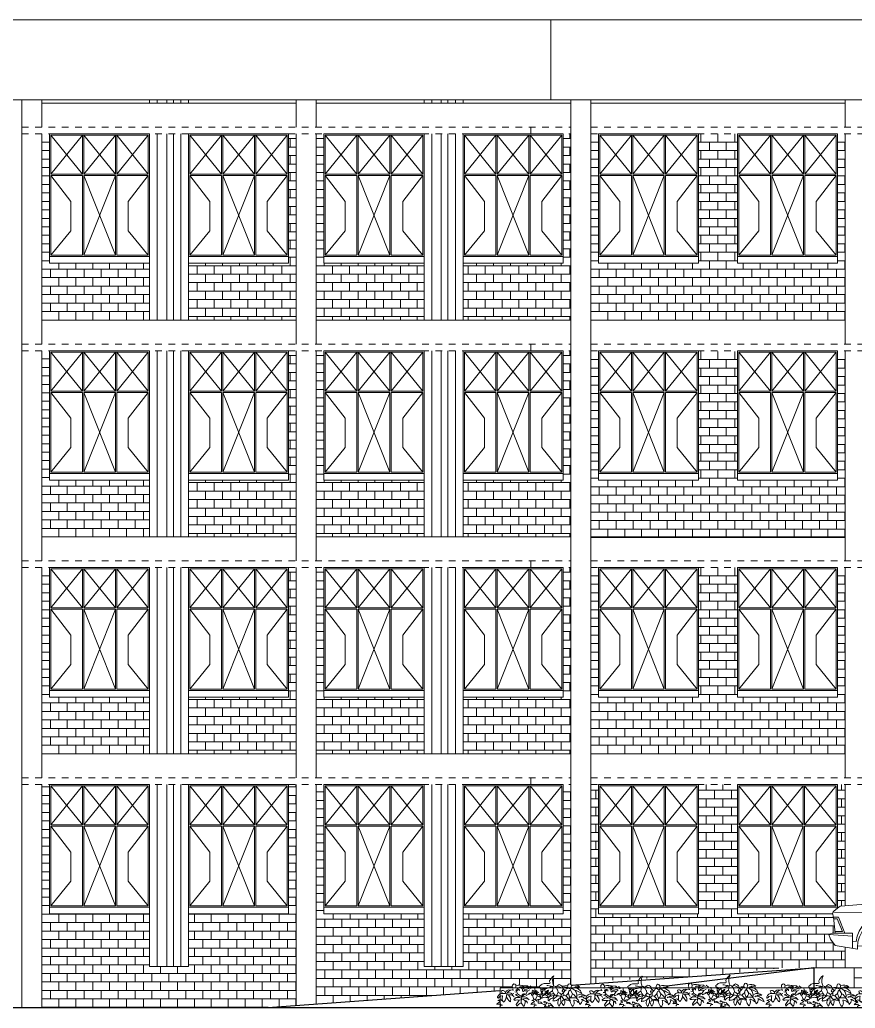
# Model space of a CAD drawing. Header units: millimetres. Extents: x 1898 to 3725, y 783 to 1532.
# Drawn here: x 2311.65 to 2324.18, y 967.39 to 982.21 of the extents above; entities that cross this region are included whole.
import ezdxf

# ---------------------------------------------------------------- set-up
doc = ezdxf.new("R2010")
doc.units = ezdxf.units.MM
doc.linetypes.add('DASHED', pattern=[0.75, 0.5, -0.25])
doc.linetypes.add('DASHED2', pattern=[0.375, 0.25, -0.125])
doc.layers.get('0').update_dxf_attribs({"lineweight": 20})
for name, color, linetype, lineweight in [('Arrow', 1, 'Continuous', 15), ('CLL LEV.', 15, 'Continuous', 18), ('Column', 251, 'Continuous', 30), ('Dotted', 23, 'DASHED', 15), ('ELEV.1', 7, 'Continuous', 20), ('ELEV.2', 250, 'Continuous', 20), ('ELEV.3', 252, 'Continuous', 20), ('Fixture', 44, 'Continuous', 13), ('PROJ.', 30, 'DASHED2', 15), ('Railing', 23, 'Continuous', 13), ('RAMP', 213, 'Continuous', 20), ('STAIRS', 10, 'Continuous', 18), ('Wall', 7, 'Continuous', 30), ('Window', 150, 'Continuous', 15)]:
    doc.layers.add(name, color=color, linetype=linetype, lineweight=lineweight)
pattern_1 = [(0, (2314.1835, 974.45808), (0, 0.127), []), (90, (2314.1835, 974.45808), (-0.254, 2e-17), [0.127, -0.127]), (90, (2314.3105, 974.45808), (-0.254, 2e-17), [-0.127, 0.127])]
pattern_2 = [(0, (2314.1835, 971.20808), (0, 0.127), []), (90, (2314.1835, 971.20808), (-0.254, 2e-17), [0.127, -0.127]), (90, (2314.3105, 971.20808), (-0.254, 2e-17), [-0.127, 0.127])]
pattern_3 = [(0, (2314.1835, 967.95808), (0, 0.127), []), (90, (2314.1835, 967.95808), (-0.254, 2e-17), [0.127, -0.127]), (90, (2314.3105, 967.95808), (-0.254, 2e-17), [-0.127, 0.127])]

# ---------------------------------------------------------------- blocks, each defined once
blk = doc.blocks.new('A$C510C2C19')
at = {"color": 94}
for points in [[(795, 365, 0.349014), (796, 385, -0.094193), (792, 403, -0.10907), (854, 480), (857, 477, 0.229584), (848, 344, -0.100723), (852, 326), (841, 317)], [(234, 302, 0.4142), (235, 312, -0.472687), (258, 358, -0.53009), (286, 312, 0.260727), (285, 296), (286, 294)], [(289, 328, -0.32872), (411, 315), (349, 314), (339, 304)], [(490, 308), (470, 318, 0.326645), (448, 331), (400, 335)], [(499, 327), (533, 300, -0.138214), (503, 290)], [(570, 300), (576, 240, -0.128555), (534, 191, -0.566177), (521, 200), (515, 216)], [(790, 363), (710, 363, 0.189865), (656, 336), (641, 323, 0.263535), (651, 294, 0.133179), (664, 281, -0.390976), (687, 271), (696, 262)], [(647, 300, -0.110031), (705, 284, -0.37883), (728, 286), (732, 284)], [(818, 321, -0.210098), (763, 295, 0.080353), (712, 271, 0.306458), (691, 249), (680, 235), (671, 235)], [(750, 335, -0.021851), (818, 322, 0.099014), (830, 321, -0.574356), (840, 305, -0.091064), (834, 259, 0.045349), (853, 217, 0.13649), (875, 190), (889, 185)], [(853, 327, -0.304626), (896, 295, -0.027878), (918, 258), (922, 227), (903, 195)], [(1023, 261), (996, 286, 0.203949), (973, 329, 0.157364), (937, 347), (908, 329, -0.236053), (907, 326), (886, 311)], [(908, 327), (996, 289, -0.08902), (981, 255, 0.517303), (988, 241), (1009, 241)], [(241, 283, 0.442368), (251, 264), (253, 263)], [(333, 116, 0.090576), (286, 115, -0.006271), (259, 113), (254, 125), (291, 152), (345, 154), (368, 145, 0.068298), (378, 130), (396, 128), (399, 129), (400, 126), (427, 106, -0.125), (453, 99), (450, 88)], [(342, 155, 0.180038), (317, 176, 0.039429), (285, 195), (276, 195)], [(377, 168, -0.240295), (368, 147), (367, 146)], [(484, 118, 0.011108), (449, 154, 0.17128), (387, 164, -0.45993), (373, 170, -0.170471), (384, 198, -0.298218), (425, 204), (435, 204)], [(496, 269), (462, 249), (435, 203), (441, 186, 0.01915), (516, 218), (523, 227)], [(541, 218, 0.029037), (517, 224, 0.145218), (481, 207), (477, 206)], [(589, 206, 0.046661), (592, 223, 0.079254), (581, 240, 0.108246), (535, 263, 0.252808), (533, 248, 0.063705), (541, 219, 0.099014), (547, 212), (557, 203)], [(606, 200), (589, 204), (578, 198, 0.171524), (552, 240), (546, 244)], [(813, 204, -0.109406), (803, 176, 0.033295), (778, 152), (775, 146, 0.201859), (708, 154, 0.059891), (670, 146), (667, 148, -0.38205), (659, 139, -0.310211), (620, 126, 0.250366), (597, 106)], [(662, 281, 0.189377), (671, 233), (667, 200), (650, 188), (650, 186)], [(681, 240, -0.029968), (670, 247, 0.302765), (666, 248, 0.099014), (663, 243), (682, 221), (683, 220), (695, 204), (694, 202)], [(834, 255), (780, 220, -0.101242), (749, 215), (709, 204, -0.189941), (687, 212, -0.264252), (681, 231), (681, 235)], [(714, 279, -0.206497), (726, 246, 0.075821), (729, 237), (723, 221)], [(766, 257, -0.138168), (729, 216), (723, 219), (720, 212)], [(729, 238, 0.0103), (771, 264, -0.4142), (776, 262, -0.105515), (769, 240, -0.169922), (757, 216), (756, 214)], [(775, 263, -0.012817), (745, 243), (740, 240)], [(755, 215, 0.147888), (779, 196, -0.548935), (787, 195, 0.055481), (823, 176), (847, 186), (855, 180)], [(784, 222), (813, 204, -0.148804), (855, 210)], [(870, 191, 0.18956), (852, 170), (843, 146)], [(925, 180, -0.068573), (897, 169), (860, 140), (857, 140)], [(898, 172, -0.15036), (893, 184), (902, 191, 0.070404), (964, 169, 0.33432), (981, 172, -0.048264), (1009, 183), (1032, 180)], [(923, 229, -0.052948), (965, 203), (967, 200)], [(1003, 222, 0.383606), (965, 177), (963, 172)], [(983, 97, -0.228485), (1014, 124, -0.153412), (1069, 131, -0.03476), (1091, 134, -0.136078), (1098, 108, 0.226822), (1100, 94, 0.168655), (1140, 21, 0.166977), (1160, 61, 0.132034), (1154, 112, -0.4142), (1165, 117, -0.176117), (1223, 79, 0.333328), (1230, 98, 0.370255), (1152, 150, 0.04158), (1110, 148), (1097, 144)], [(1214, 191, -0.32872), (1335, 179), (1274, 178), (1264, 168)], [(1229, 154, -0.301208), (1254, 165, -0.145798), (1299, 153, -0.098267), (1350, 117), (1366, 86)], [(15, 109, -0.4142), (30, 108), (54, 93, -0.123093), (30, 80, 0.156387), (3, 53), (0, 51)], [(4, 54, 0.084976), (54, 60, -0.560455), (55, 32, 0.122009), (46, 17)], [(26, 113), (55, 124, -0.273697), (78, 111, -0.236053), (88, 101), (89, 97)], [(371, 123), (336, 114), (291, 50), (299, 27, -0.025269), (364, 76)], [(377, 130, 0.209335), (367, 100, 0.045135), (365, 75), (403, 26), (410, 24, 0.11853), (426, 94), (425, 106)], [(468, 134, -0.162277), (433, 140), (403, 136), (401, 132)], [(436, 106, 0.130051), (454, 83, -0.178345), (463, 69)], [(527, 109, -0.4142), (541, 108), (566, 93, -0.123093), (541, 80, 0.156387), (514, 53), (511, 51)], [(516, 54, 0.084976), (565, 60, -0.560455), (567, 32, 0.122009), (557, 17)], [(538, 113), (567, 124, -0.273697), (590, 111, -0.236053), (599, 101), (601, 97)], [(635, 124), (619, 93, -0.091522), (623, 69), (671, 66)], [(622, 88), (660, 87), (677, 71, 0.5), (677, 65), (712, 45, 0.162277), (718, 49), (719, 47), (736, 38), (714, 14), (721, 6, -0.62767), (757, 5), (758, 6)], [(706, 73, 0.162277), (710, 86, 0.123093), (717, 91, -0.345856), (740, 82, 0.236053), (763, 76, 0.308121), (798, 68, -0.174149), (809, 54), (834, 31)], [(757, 0, -0.297607), (767, 14, -0.116623), (789, 15), (790, 14)], [(777, 147, 0.05426), (770, 114), (777, 109), (781, 111)], [(771, 38, -0.124252), (837, 26), (837, 27), (849, 11)], [(1284, 119, -0.189499), (1246, 49), (1223, 121)], [(1271, 120, -0.587067), (1286, 122, 0.025208), (1368, 82), (1369, 79)]]:
    blk.add_lwpolyline(points, format="xyb", dxfattribs=at)
at = {"color": 61}
for points in [[(470, 317), (404, 290), (388, 277), (370, 287, -0.472885), (407, 293)], [(1104, 262), (1138, 211, -0.107803), (1200, 146, 0.230988), (1174, 259), (1133, 290), (1119, 291), (1107, 277, -0.051575), (1063, 302), (1018, 302)], [(1064, 302, 0.4142), (1065, 312, -0.472687), (1089, 358, -0.53009), (1116, 312, 0.260727), (1116, 296), (1116, 294)], [(1120, 328, -0.32872), (1241, 315), (1180, 314), (1170, 304)], [(1135, 290, -0.301208), (1161, 301, -0.145798), (1206, 289, -0.098267), (1256, 254), (1272, 222)], [(260, 161, 0.228485), (229, 188, 0.153412), (173, 195, 0.03476), (152, 197, 0.136078), (144, 172, -0.226822), (143, 157, -0.168655), (103, 85, -0.166977), (83, 125, -0.132034), (88, 176, 0.4142), (78, 181, 0.176117), (20, 143, -0.333328), (13, 162, -0.370255), (91, 214, -0.04158), (133, 212), (146, 208)], [(131, 235, 0.03952), (98, 260, 0.257141), (66, 255, -0.03508), (81, 218), (79, 214)], [(151, 202, -0.449051), (152, 211, 0.125443), (163, 233), (204, 266, 0.401047), (135, 240, 0.163773), (127, 216)], [(144, 161, 0.024628), (194, 96), (205, 88)], [(161, 226, -0.032883), (210, 220), (234, 203)], [(175, 195), (204, 145, -0.172211), (206, 95), (201, 91)], [(422, 204), (375, 168, -0.142853), (354, 179), (309, 211, 0.217575), (301, 232, -0.386597), (303, 241, -0.209564), (293, 269, -0.568176), (326, 277, -0.587173), (337, 256)], [(463, 250, 0.212204), (444, 254), (409, 253, -0.720749), (384, 258), (388, 275)], [(536, 191, 0.104645), (563, 124)], [(567, 222, 0.188675), (596, 201), (602, 201)], [(589, 250, 0.067581), (575, 261), (571, 261)], [(576, 249, -0.08551), (593, 227, 0.4142), (604, 221, 0.17395), (613, 203, -0.18573), (651, 184), (665, 151)], [(579, 122), (605, 180, -0.187164), (660, 146), (664, 146)], [(593, 223, 0.04306), (606, 234, 0.156006), (601, 251, 0.135742), (598, 256), (589, 250, -0.113541), (586, 238), (585, 237)], [(610, 204, 0.514618), (604, 191), (604, 182)], [(629, 233, 0.257919), (619, 224), (618, 223)], [(675, 149, -0.055374), (688, 180, 0.050323), (716, 195, -0.220352), (756, 179), (777, 157)], [(693, 207, 0.033691), (681, 188), (687, 180)], [(973, 168, -0.007782), (1017, 114, -0.272308), (1001, 33, -0.034164), (963, 95), (956, 154, 0.047058), (926, 129, -0.158249), (861, 104), (847, 103)], [(1040, 269, 0.366302), (1005, 197), (1006, 183)], [(1106, 267), (1104, 262, 0.41008), (1076, 225, -0.148804), (1054, 197, -0.087555), (1034, 180), (1105, 106), (1018, 121), (1015, 118)], [(1135, 213, -0.189499), (1097, 143), (1074, 214)], [(1178, 256, -0.587067), (1192, 258, 0.025208), (1274, 218), (1276, 215)], [(784, 101, -0.350769), (791, 120, -0.222488), (846, 145, -0.062256), (855, 139), (843, 111, -0.436478), (844, 98)], [(925, 127, -0.29039), (920, 104, 0.287994), (933, 26), (948, 45, -0.119293), (966, 88)]]:
    blk.add_lwpolyline(points, format="xyb", dxfattribs=at)
at = {"color": 94}
for points in [[(241, 271), (207, 266)], [(236, 186), (236, 202), (254, 212)], [(299, 235), (269, 237)], [(293, 262), (282, 262)], [(309, 210), (290, 197)], [(487, 287), (417, 270), (410, 266)], [(518, 203), (520, 204)], [(705, 284), (708, 273)], [(711, 204), (714, 195)], [(741, 213), (729, 195)], [(766, 216), (752, 186)], [(788, 219), (782, 198)], [(966, 168), (957, 157)], [(62, 42), (86, 38)], [(573, 42), (597, 38)], [(710, 89), (708, 94), (717, 93), (717, 91)], [(748, 76), (747, 60), (722, 56), (720, 52)], [(782, 38), (784, 17)]]:
    blk.add_lwpolyline(points, dxfattribs=at)
at = {"color": 61}
for points in [[(324, 277), (308, 260), (298, 261)], [(576, 241), (584, 241)], [(597, 222), (582, 207)], [(606, 233), (623, 231)], [(643, 206), (651, 207)], [(668, 201), (679, 191)], [(1070, 296), (1036, 281)]]:
    blk.add_lwpolyline(points, dxfattribs=at)
blk = doc.blocks.new('A$C0AAE48A9')
at = {"linetype": 'ByBlock'}
for p, q in [((1025, 942), (800, 720)), ((869, 736), (1029, 926)), ((1029, 926), (1014, 931)), ((1025, 942), (1064, 954)), ((1064, 954), (1103, 956)), ((1120, 672), (1216, 912)), ((1216, 912), (1600, 912)), ((1600, 912), (1600, 672)), ((1664, 672), (1664, 912)), ((1664, 912), (1952, 912)), ((2336, 672), (1952, 912)), ((2464, 688), (2000, 960)), ((2019, 949), (2000, 928)), ((2000, 928), (2400, 672)), ((800, 720), (176, 661)), ((818, 739), (869, 736)), ((156, 639), (80, 352)), ((1600, 672), (1120, 672)), ((2336, 672), (1664, 672)), ((2400, 672), (2464, 688)), ((3270, 625), (2464, 688)), ((3343, 574), (3288, 618)), ((172, 560), (128, 355)), ((135, 560), (172, 560)), ((3328, 352), (3344, 512)), ((3344, 512), (3353, 539)), ((3307, 496), (3256, 368)), ((3341, 496), (3307, 496)), ((16, 352), (0, 336)), ((0, 336), (16, 272)), ((320, 352), (16, 352)), ((3152, 352), (3360, 352)), ((3256, 368), (3330, 368)), ((3360, 352), (3392, 336)), ((3392, 336), (3376, 288)), ((16, 272), (96, 240)), ((96, 240), (304, 224)), ((304, 224), (480, 192)), ((688, 215), (680, 192)), ((1232, 208), (1232, 144)), ((2547, 144), (2560, 208)), ((3104, 190), (3328, 224)), ((3104, 208), (3104, 190)), ((3376, 288), (3328, 224)), ((680, 192), (480, 192)), ((1232, 144), (2547, 144))]:
    blk.add_line(p, q, dxfattribs=at)
for p, q in [((1056, 632), (1184, 928)), ((1152, 928), (1952, 928)), ((1632, 624), (1632, 928)), ((2400, 656), (1952, 928)), ((1056, 549), (1056, 632)), ((1088, 592), (1088, 624)), ((1088, 624), (1184, 624)), ((1184, 624), (1184, 592)), ((1632, 624), (1632, 208)), ((1696, 592), (1696, 624)), ((1696, 624), (1792, 624)), ((1792, 624), (1792, 592)), ((2512, 624), (2400, 656)), ((2512, 624), (2512, 208)), ((144, 576), (192, 576)), ((192, 576), (144, 352)), ((3337, 560), (240, 576)), ((1184, 592), (1088, 592)), ((1792, 592), (1696, 592)), ((3296, 512), (3232, 352)), ((3344, 512), (3296, 512)), ((0, 336), (320, 320)), ((320, 352), (320, 224)), ((932, 247), (885, 312)), ((945, 254), (920, 330)), ((960, 256), (960, 336)), ((975, 254), (1000, 330)), ((988, 247), (1035, 312)), ((2804, 247), (2757, 312)), ((2817, 254), (2792, 330)), ((2832, 256), (2832, 336)), ((2847, 254), (2872, 330)), ((2860, 247), (2907, 312)), ((3152, 352), (3152, 197)), ((3392, 336), (3152, 320)), ((624, 272), (320, 288)), ((678, 270), (624, 272)), ((752, 210), (688, 215)), ((912, 208), (832, 208)), ((914, 223), (838, 248)), ((921, 236), (856, 283)), ((999, 236), (1064, 283)), ((1006, 223), (1082, 248)), ((1008, 208), (1088, 208)), ((1260, 256), (1242, 257)), ((2480, 256), (1260, 256)), ((1276, 208), (1276, 256)), ((1276, 208), (2512, 208)), ((2548, 258), (2480, 256)), ((2784, 208), (2704, 208)), ((2786, 223), (2710, 248)), ((2793, 236), (2728, 283)), ((2871, 236), (2936, 283)), ((2878, 223), (2954, 248)), ((2880, 208), (2960, 208)), ((3104, 223), (3040, 220)), ((3152, 271), (3116, 267)), ((914, 193), (838, 168)), ((921, 180), (856, 133)), ((932, 169), (885, 104)), ((945, 162), (920, 86)), ((960, 160), (960, 80)), ((975, 162), (1000, 86)), ((988, 169), (1035, 104)), ((999, 180), (1064, 133)), ((1006, 193), (1082, 168)), ((1232, 192), (1167, 192)), ((2624, 194), (2560, 194)), ((2786, 193), (2710, 168)), ((2793, 180), (2728, 133)), ((2804, 169), (2757, 104)), ((2817, 162), (2792, 86)), ((2832, 160), (2832, 80)), ((2847, 162), (2872, 86)), ((2860, 169), (2907, 104)), ((2871, 180), (2936, 133)), ((2878, 193), (2954, 168))]:
    blk.add_line(p, q)
for centre, radius in [((960, 208), 208), ((2832, 208), 208), ((960, 208), 145), ((2832, 208), 145), ((960, 208), 35.8), ((2832, 208), 35.8)]:
    blk.add_circle(centre, radius, dxfattribs=at)
for centre, radius in [((960, 208), 128), ((2832, 208), 128), ((960, 208), 48), ((2832, 208), 48)]:
    blk.add_circle(centre, radius)
for centre, radius, start, end in [((1607, -10716), 11682, 88.0713, 92.4702), ((187, 631), 32, 108.4349, 165.2564), ((3268, 593), 32, 51.3402, 85.5154), ((3323, 549), 32, 341.5651, 51.3402), ((960, 208), 272, 0, 178.5134), ((2832, 208), 272, 0, 180)]:
    blk.add_arc(centre, radius, start, end, dxfattribs=at)
for centre, radius, start, end in [((960, 246), 283, 2.3484, 174.9559), ((959, 245), 319, 1.9433, 72.2285), ((2832, 244), 284, 4.6601, 177.2944)]:
    blk.add_arc(centre, radius, start, end)
blk = doc.blocks.new('porch elevation')
for p, q in [((13.439, 0.6), (6.899, 0.6)), ((7.503, 0.3), (7.503, 0.6)), ((12.839, 0.6), (12.839, 0.3))]:
    blk.add_line(p, q)
at = {"layer": 'Arrow'}
blk.add_line((2.199, 0), (18.142, 0), dxfattribs=at)
at = {"layer": 'Column'}
for p, q in [((7.922, 3.807), (7.922, 3.6)), ((7.922, 3.807), (12.402, 3.807)), ((12.402, 3.807), (12.402, 0.6)), ((7.922, 3.6), (7.922, 1.573)), ((7.922, 3.347), (12.402, 3.347)), ((8.288, 3.347), (8.288, 1.602)), ((12.037, 3.347), (12.037, 1.121)), ((12.037, 0.968), (12.037, 0.6)), ((8.288, 0.884), (8.288, 0.6))]:
    blk.add_line(p, q, dxfattribs=at)
at = {"layer": 'Railing'}
for p, q in [((2.199, 0.3), (18.142, 0.3)), ((2.199, 0.3), (2.199, 0)), ((18.142, 0.3), (18.142, 0))]:
    blk.add_line(p, q, dxfattribs=at)
at = {"layer": 'RAMP', "lineweight": 30}
for p, q in [((3.263, 0.337), (6.899, 0.6)), ((6.899, 0.6), (4.695, 0.322)), ((6.899, 0.6), (6.899, 0.3)), ((13.439, 0.6), (18.142, 0)), ((16.889, 0.3), (13.439, 0.6)), ((13.439, 0.6), (13.439, 0.3)), ((3.121, 0.326), (3.209, 0.333)), ((-1.286, 0.007), (2.199, 0.259)), ((21.626, 0), (18.142, 0.191))]:
    blk.add_line(p, q, dxfattribs=at)
at = {"layer": 'STAIRS'}
for p, q in [((8.667, 0.6), (11.667, 0.6)), ((7.503, 0.45), (12.839, 0.45)), ((7.503, 0.3), (12.839, 0.3)), ((8.667, 0), (12.839, 0))]:
    blk.add_line(p, q, dxfattribs=at)
at = {"xscale": 0.001, "yscale": 0.001, "zscale": 0.001}
for p in [(2.145, 0), (3.472, -0.006), (4.787, 0.01), (6.181, 0), (7.506, -0.005), (8.829, -0.003), (10.144, 0.013), (11.47, 0.007), (12.796, 0.002), (14.154, 0), (15.469, 0.017), (16.795, 0.01)]:
    blk.add_blockref('A$C510C2C19', p, dxfattribs=at)
at = {"layer": 'Arrow', "xscale": -0.001480067731664147, "yscale": 0.001480067731664147, "zscale": 0.001480067731664147}
blk.add_blockref('A$C0AAE48A9', (12.146, 0.6), dxfattribs=at)
blk = doc.blocks.new('DRTY')
at = {"layer": 'ELEV.1', "color": 251, "ltscale": 0.05}
for p, q in [((-0.115, 3.7), (-0.115, 3.65)), ((0, 3.7), (0, 3.65)), ((0.355, 3.7), (0.355, 3.65)), ((0.47, 3.7), (0.47, 3.65)), ((-0.115, 3.19), (-0.115, 0.4)), ((0, 3.19), (0, 0.4)), ((0.355, 3.19), (0.355, 0.4)), ((0.47, 3.19), (0.47, 0.4)), ((-0.115, -0.06), (-0.115, -2.85)), ((0, -0.06), (0, -2.85)), ((0.355, -0.06), (0.355, -2.85)), ((0.47, -0.06), (0.47, -2.85)), ((-0.115, -3.31), (-0.115, -6.1)), ((0, -3.31), (0, -6.1)), ((0.355, -3.31), (0.355, -6.1)), ((0.47, -3.31), (0.47, -6.1)), ((-0.115, -6.56), (-0.115, -9.29)), ((0, -6.56), (0, -9.29)), ((0.355, -6.56), (0.355, -9.29)), ((0.47, -6.56), (0.47, -9.29)), ((-0.115, -9.29), (-0.115, -9.29)), ((-0.115, -9.29), (0.47, -9.29))]:
    blk.add_line(p, q, dxfattribs=at)
at = {"layer": 'Fixture', "ltscale": 0.05}
for p, q in [((0.113, 3.7), (0.113, 3.65)), ((0.213, 3.7), (0.213, 3.65)), ((0.113, 3.19), (0.113, 0.4)), ((0.213, 3.19), (0.213, 0.4)), ((0.113, -0.06), (0.113, -2.85)), ((0.213, -0.06), (0.213, -2.85)), ((0.113, -3.31), (0.113, -6.1)), ((0.213, -3.31), (0.213, -6.1)), ((0.113, -6.56), (0.113, -9.29)), ((0.213, -6.56), (0.213, -9.29)), ((0.113, -9.29), (0.213, -9.29))]:
    blk.add_line(p, q, dxfattribs=at)
blk = doc.blocks.new('WIN')
at = {"layer": 'CLL LEV.'}
for p, q in [((0, 0), (0, -0.1)), ((1.5, 0), (1.5, -0.1)), ((0, -0.1), (1.5, -0.1))]:
    blk.add_line(p, q, dxfattribs=at)
at = {"layer": 'Dotted', "ltscale": 130}
for p, q in [((0.02, 1.82), (0.493, 1.235)), ((0.02, 1.235), (0.493, 1.82)), ((0.513, 1.82), (0.987, 1.235)), ((0.513, 1.235), (0.987, 1.82)), ((1.007, 1.82), (1.48, 1.235)), ((1.007, 1.235), (1.48, 1.82)), ((0.32, 0.827), (0.02, 1.215)), ((0.513, 1.215), (0.987, 0.02)), ((0.513, 0.02), (0.987, 1.215)), ((1.18, 0.827), (1.48, 1.215)), ((0.32, 0.827), (0.32, 0.389)), ((1.18, 0.827), (1.18, 0.389)), ((0.32, 0.389), (0.02, 0.02)), ((1.18, 0.389), (1.48, 0.02))]:
    blk.add_line(p, q, dxfattribs=at)
at = {"layer": 'Window'}
for p, q in [((0, 1.84), (0, 0)), ((0, 1.84), (1.5, 1.84)), ((0.02, 1.82), (0.02, 1.235)), ((0.02, 1.82), (1.48, 1.82)), ((0.493, 1.82), (0.493, 1.235)), ((0.513, 1.82), (0.513, 1.235)), ((0.987, 1.82), (0.987, 1.235)), ((1.007, 1.82), (1.007, 1.235)), ((1.48, 1.82), (1.48, 1.235)), ((1.5, 1.84), (1.5, 0)), ((0.02, 1.235), (0.493, 1.235)), ((0.02, 1.215), (0.493, 1.215)), ((0.02, 1.215), (0.02, 0.02)), ((0.493, 1.215), (0.493, 0.02)), ((0.513, 1.235), (0.987, 1.235)), ((0.513, 1.215), (0.987, 1.215)), ((0.513, 1.215), (0.513, 0.02)), ((0.987, 1.215), (0.987, 0.02)), ((1.007, 1.235), (1.48, 1.235)), ((1.007, 1.215), (1.48, 1.215)), ((1.007, 1.215), (1.007, 0.02)), ((1.48, 1.215), (1.48, 0.02)), ((0, 0), (1.5, 0)), ((0.02, 0.02), (0.493, 0.02)), ((0.513, 0.02), (0.987, 0.02)), ((1.007, 0.02), (1.48, 0.02))]:
    blk.add_line(p, q, dxfattribs=at)

msp = doc.modelspace()

# ---------------------------------------------------------------- hatches: boundary and pattern name
at = {"layer": 'ELEV.2', "linetype": 'Continuous', "lineweight": 13}
h = msp.add_hatch(dxfattribs=at)
h.set_pattern_fill('BRICK,_O', color=256, scale=0.02)
h.set_pattern_definition([(0, (2320.2135, 977.70808), (0, 0.127), []), (90, (2320.2135, 977.70808), (-0.254, 2e-17), [0.127, -0.127]), (90, (2320.3405, 977.70808), (-0.254, 2e-17), [-0.127, 0.127])])
h.paths.add_polyline_path([(2324.0285, 980.4981), (2323.9135, 980.4981), (2323.9135, 978.6581), (2323.9135, 978.5581), (2322.4135, 978.5581), (2322.4135, 978.6581), (2322.4135, 980.4981), (2321.8285, 980.4981), (2321.8285, 978.6581), (2321.8285, 978.5581), (2320.3285, 978.5581), (2320.3285, 978.6581), (2320.3285, 980.4981), (2320.2135, 980.4981), (2320.2135, 977.7081), (2324.0285, 977.7081)])
h = msp.add_hatch(dxfattribs=at)
h.set_pattern_fill('BRICK,_O', color=256, scale=0.02)
h.set_pattern_definition([(0, (2320.2135, 974.44808), (0, 0.127), []), (90, (2320.2135, 974.44808), (-0.254, 2e-17), [0.127, -0.127]), (90, (2320.3405, 974.44808), (-0.254, 2e-17), [-0.127, 0.127])])
h.paths.add_polyline_path([(2324.0285, 977.2381), (2323.9135, 977.2381), (2323.9135, 975.3981), (2323.9135, 975.2981), (2322.4135, 975.2981), (2322.4135, 975.3981), (2322.4135, 977.2381), (2321.8285, 977.2381), (2321.8285, 975.3981), (2321.8285, 975.2981), (2320.3285, 975.2981), (2320.3285, 975.3981), (2320.3285, 977.2381), (2320.2135, 977.2381), (2320.2135, 974.4481), (2324.0285, 974.4481)])
h = msp.add_hatch(dxfattribs=at)
h.set_pattern_fill('BRICK,_O', color=256, scale=0.02)
h.set_pattern_definition([(0, (2320.2135, 971.20808), (0, 0.127), []), (90, (2320.2135, 971.20808), (-0.254, 2e-17), [0.127, -0.127]), (90, (2320.3405, 971.20808), (-0.254, 2e-17), [-0.127, 0.127])])
h.paths.add_polyline_path([(2324.0285, 973.9981), (2323.9135, 973.9981), (2323.9135, 972.1581), (2323.9135, 972.0581), (2322.4135, 972.0581), (2322.4135, 972.1581), (2322.4135, 973.9981), (2321.8285, 973.9981), (2321.8285, 972.1581), (2321.8285, 972.0581), (2320.3285, 972.0581), (2320.3285, 972.1581), (2320.3285, 973.9981), (2320.2135, 973.9981), (2320.2135, 971.2081), (2324.0285, 971.2081)])
at = {"layer": 'ELEV.2'}
h = msp.add_hatch(dxfattribs=at)
h.set_pattern_fill('BRICK,_O', color=256, scale=0.02)
h.set_pattern_definition([(0, (2311.9835, 967.40808), (0, 0.127), []), (90, (2311.9835, 967.40808), (-0.254, 2e-17), [0.127, -0.127]), (90, (2312.1105, 967.40808), (-0.254, 2e-17), [-0.127, 0.127])])
h.paths.add_polyline_path([(2313.5985, 968.8081), (2312.0985, 968.8081), (2312.0985, 968.9081), (2312.0985, 970.7481), (2311.9835, 970.7481), (2311.9835, 967.4081), (2315.3727, 967.4081), (2315.7985, 967.4389), (2315.7985, 970.7481), (2315.6835, 970.7481), (2315.6835, 968.9081), (2315.6835, 968.8081), (2314.1835, 968.8081), (2314.1835, 968.0181), (2313.5985, 968.0181)])
h = msp.add_hatch(dxfattribs=at)
h.set_pattern_fill('BRICK,_O', color=256, scale=0.02)
h.set_pattern_definition([(0, (2316.0985, 967.46066), (0, 0.127), []), (90, (2316.0985, 967.46066), (-0.254, 2e-17), [0.127, -0.127]), (90, (2316.2255, 967.46066), (-0.254, 2e-17), [-0.127, 0.127])])
h.paths.add_polyline_path([(2317.7135, 968.8081), (2316.2135, 968.8081), (2316.2135, 968.9081), (2316.2135, 970.7481), (2316.0985, 970.7481), (2316.0985, 967.4607), (2318.8572, 967.6605), (2318.8572, 967.701), (2319.0325, 967.7015, 0.4778488), (2319.0396, 967.7102, -0.5052084), (2319.0619, 967.7593, -0.3842928), (2319.0922, 967.7285, -0.3298442), (2319.2142, 967.7159), (2319.153, 967.7151), (2319.1389, 967.701), (2319.4493, 967.701, -0.1982729), (2319.4442, 967.7236), (2319.4595, 967.7372, -0.1898651), (2319.5131, 967.7644), (2319.5963, 967.7644, 0.3200528), (2319.6018, 967.782, -0.1147603), (2319.5957, 967.8044, -0.1197351), (2319.6655, 967.8869, 0.2465698), (2319.6519, 967.7448, -0.0956413), (2319.6552, 967.7279, -0.2026839), (2319.6895, 967.7127), (2319.7106, 967.727, 0.2360535), (2319.7114, 967.7304), (2319.7404, 967.7483, -0.1693546), (2319.7791, 967.7273), (2319.8669, 967.7337, -0.2952934), (2319.8927, 967.7593, -0.1825265), (2319.9135, 967.75), (2319.9135, 970.7481), (2319.7985, 970.7481), (2319.7985, 968.9081), (2319.7985, 968.8081), (2318.2985, 968.8081), (2318.2985, 968.0181), (2317.7135, 968.0181)])
h = msp.add_hatch(dxfattribs=at)
h.set_pattern_fill('BRICK,_O', color=256, scale=0.02)
h.set_pattern_definition([(0, (0, 0), (0, 0.127), []), (90, (0, 0), (-0.254, 2e-17), [0.127, -0.127]), (90, (0.127, 0), (-0.254, 2e-17), [-0.127, 0.127])])
edge = h.paths.add_edge_path()
edge.add_line((2323.8545, 968.7576), (2323.8413, 968.7973))
edge.add_arc((2323.8862, 968.8123), 0.0474, 128.65981, 198.43495, ccw=False)
edge.add_line((2323.8566, 968.8493), (2323.9379, 968.9143))
edge.add_arc((2323.9675, 968.8773), 0.0474, 94.48461, 128.65981, ccw=False)
edge.add_line((2323.9637, 968.9245), (2324.0285, 968.9308))
edge.add_line((2324.0285, 968.9308), (2324.0285, 970.6062))
edge.add_line((2324.0285, 970.6062), (2324.0285, 970.6559))
edge.add_line((2324.0285, 970.6559), (2324.0285, 970.7481))
edge.add_line((2324.0285, 970.7481), (2323.9135, 970.7481))
edge.add_line((2323.9135, 970.7481), (2323.9135, 970.5011))
edge.add_line((2323.9135, 970.5011), (2323.9135, 969.1234))
edge.add_line((2323.9135, 969.1234), (2323.9135, 968.9081))
edge.add_line((2323.9135, 968.9081), (2323.8575, 968.8505))
edge.add_line((2323.8575, 968.8505), (2323.8374, 968.8081))
edge.add_line((2323.8374, 968.8081), (2322.4151, 968.8081))
edge.add_line((2322.4151, 968.8081), (2322.4135, 969.1298))
edge.add_line((2322.4135, 969.1298), (2322.4135, 970.5211))
edge.add_line((2322.4135, 970.5211), (2322.4135, 970.7481))
edge.add_line((2322.4135, 970.7481), (2321.8285, 970.7481))
edge.add_line((2321.8285, 970.7481), (2321.8285, 970.5211))
edge.add_line((2321.8285, 970.5211), (2321.8285, 969.1298))
edge.add_line((2321.8285, 969.1298), (2321.8285, 968.8081))
edge.add_line((2321.8285, 968.8081), (2321.0785, 968.8081))
edge.add_line((2321.0785, 968.8081), (2320.3285, 968.8081))
edge.add_line((2320.3285, 968.8081), (2320.3285, 969.1298))
edge.add_line((2320.3285, 969.1298), (2320.3285, 970.5211))
edge.add_line((2320.3285, 970.5211), (2320.3285, 970.7481))
edge.add_line((2320.3285, 970.7481), (2320.2135, 970.7481))
edge.add_line((2320.2135, 970.7481), (2320.2135, 967.7588))
edge.add_line((2320.2135, 967.7588), (2320.3643, 967.7697))
edge.add_line((2320.3643, 967.7697), (2320.4658, 967.777))
edge.add_arc((2320.5074, 967.7736), 0.0418, 13.04502, 175.242, ccw=False)
edge.add_line((2320.5481, 967.783), (2320.5213, 967.8709))
edge.add_arc((2320.6549, 967.7953), 0.1535, 150.49529, 173.67085)
edge.add_line((2320.5023, 967.8122), (2321.7996, 967.8737))
edge.add_line((2321.7996, 967.8737), (2323.0921, 967.9998))
edge.add_line((2323.0921, 967.9998), (2324.019, 968.001))
edge.add_line((2324.019, 968.001), (2324.0285, 968.3095))
edge.add_line((2324.0285, 968.3095), (2323.8782, 968.3314))
edge.add_line((2323.8782, 968.3314), (2323.8071, 968.4261))
edge.add_line((2323.8071, 968.4261), (2323.7835, 968.4971))
edge.add_line((2323.7835, 968.4971), (2323.8308, 968.5208))
edge.add_line((2323.8308, 968.5208), (2323.8782, 968.5208))
edge.add_line((2323.8782, 968.5208), (2323.8545, 968.7576))
at = {"layer": 'ELEV.3', "linetype": 'Continuous'}
h = msp.add_hatch(dxfattribs=at)
h.set_pattern_fill('BRICK,_O', color=256, scale=0.02)
h.set_pattern_definition([(0, (2311.9835, 977.70808), (0, 0.127), []), (90, (2311.9835, 977.70808), (-0.254, 2e-17), [0.127, -0.127]), (90, (2312.1105, 977.70808), (-0.254, 2e-17), [-0.127, 0.127])])
h.paths.add_polyline_path([(2313.5985, 978.5581), (2312.0985, 978.5581), (2312.0985, 978.6581), (2312.0985, 980.4981), (2311.9835, 980.4981), (2311.9835, 977.7081), (2313.5985, 977.7081)])
at = {"layer": 'ELEV.3'}
h = msp.add_hatch(dxfattribs=at)
h.set_pattern_fill('BRICK,_O', color=256, scale=0.02)
h.set_pattern_definition(pattern_1)
h.paths.add_polyline_path([(2315.7985, 980.4981), (2315.6835, 980.4981), (2315.6835, 978.6581), (2315.6835, 978.5581), (2314.1835, 978.5581), (2314.1835, 977.7081), (2315.7985, 977.7081)])
h = msp.add_hatch(dxfattribs=at)
h.set_pattern_fill('BRICK,_O', color=256, scale=0.02)
h.set_pattern_definition(pattern_1)
h.paths.add_polyline_path([(2317.7135, 978.5581), (2316.2135, 978.5581), (2316.2135, 978.6581), (2316.2135, 980.4981), (2316.0985, 980.4981), (2316.0985, 977.7081), (2317.7135, 977.7081)])
h = msp.add_hatch(dxfattribs=at)
h.set_pattern_fill('BRICK,_O', color=256, scale=0.02)
h.set_pattern_definition(pattern_1)
h.paths.add_polyline_path([(2319.9135, 980.4981), (2319.7985, 980.4981), (2319.7985, 978.6581), (2319.7985, 978.5581), (2318.2985, 978.5581), (2318.2985, 977.7081), (2319.9135, 977.7081)])
at = {"layer": 'ELEV.3', "linetype": 'Continuous'}
h = msp.add_hatch(dxfattribs=at)
h.set_pattern_fill('BRICK,_O', color=256, scale=0.02)
h.set_pattern_definition([(0, (2311.9835, 974.45808), (0, 0.127), []), (90, (2311.9835, 974.45808), (-0.254, 2e-17), [0.127, -0.127]), (90, (2312.1105, 974.45808), (-0.254, 2e-17), [-0.127, 0.127])])
h.paths.add_polyline_path([(2313.5985, 975.3081), (2312.0985, 975.3081), (2312.0985, 975.4081), (2312.0985, 977.2481), (2311.9835, 977.2481), (2311.9835, 974.4581), (2313.5985, 974.4581)])
at = {"layer": 'ELEV.3'}
h = msp.add_hatch(dxfattribs=at)
h.set_pattern_fill('BRICK,_O', color=256, scale=0.02)
h.set_pattern_definition(pattern_2)
h.paths.add_polyline_path([(2315.7985, 977.2481), (2315.6835, 977.2481), (2315.6835, 975.4081), (2315.6835, 975.3081), (2314.1835, 975.3081), (2314.1835, 974.4581), (2315.7985, 974.4581)])
h = msp.add_hatch(dxfattribs=at)
h.set_pattern_fill('BRICK,_O', color=256, scale=0.02)
h.set_pattern_definition(pattern_2)
h.paths.add_polyline_path([(2317.7135, 975.3081), (2316.2135, 975.3081), (2316.2135, 975.4081), (2316.2135, 977.2481), (2316.0985, 977.2481), (2316.0985, 974.4581), (2317.7135, 974.4581)])
h = msp.add_hatch(dxfattribs=at)
h.set_pattern_fill('BRICK,_O', color=256, scale=0.02)
h.set_pattern_definition(pattern_2)
h.paths.add_polyline_path([(2319.9135, 977.2481), (2319.7985, 977.2481), (2319.7985, 975.4081), (2319.7985, 975.3081), (2318.2985, 975.3081), (2318.2985, 974.4581), (2319.9135, 974.4581)])
at = {"layer": 'ELEV.3', "linetype": 'Continuous'}
h = msp.add_hatch(dxfattribs=at)
h.set_pattern_fill('BRICK,_O', color=256, scale=0.02)
h.set_pattern_definition([(0, (2311.9835, 971.20808), (0, 0.127), []), (90, (2311.9835, 971.20808), (-0.254, 2e-17), [0.127, -0.127]), (90, (2312.1105, 971.20808), (-0.254, 2e-17), [-0.127, 0.127])])
h.paths.add_polyline_path([(2313.5985, 972.0581), (2312.0985, 972.0581), (2312.0985, 972.1581), (2312.0985, 973.9981), (2311.9835, 973.9981), (2311.9835, 971.2081), (2313.5985, 971.2081)])
at = {"layer": 'ELEV.3'}
h = msp.add_hatch(dxfattribs=at)
h.set_pattern_fill('BRICK,_O', color=256, scale=0.02)
h.set_pattern_definition(pattern_3)
h.paths.add_polyline_path([(2315.7985, 973.9981), (2315.6835, 973.9981), (2315.6835, 972.1581), (2315.6835, 972.0581), (2314.1835, 972.0581), (2314.1835, 971.2081), (2315.7985, 971.2081)])
h = msp.add_hatch(dxfattribs=at)
h.set_pattern_fill('BRICK,_O', color=256, scale=0.02)
h.set_pattern_definition(pattern_3)
h.paths.add_polyline_path([(2317.7135, 972.0581), (2316.2135, 972.0581), (2316.2135, 972.1581), (2316.2135, 973.9981), (2316.0985, 973.9981), (2316.0985, 971.2081), (2317.7135, 971.2081)])
h = msp.add_hatch(dxfattribs=at)
h.set_pattern_fill('BRICK,_O', color=256, scale=0.02)
h.set_pattern_definition(pattern_3)
h.paths.add_polyline_path([(2319.9135, 973.9981), (2319.7985, 973.9981), (2319.7985, 972.1581), (2319.7985, 972.0581), (2318.2985, 972.0581), (2318.2985, 971.2081), (2319.9135, 971.2081)])

# ---------------------------------------------------------------- linework, layer by layer
at = {"layer": 'CLL LEV.'}
for p, q in [((2322.4135, 968.9081), (2322.4135, 968.8081)), ((2322.4135, 968.8081), (2323.84, 968.8081)), ((2323.9135, 968.9081), (2323.9135, 968.8953))]:
    msp.add_line(p, q, dxfattribs=at)
at = {"layer": 'Dotted'}
for p, q in [((2322.4335, 979.8731), (2322.7337, 979.4846)), ((2322.7337, 979.4846), (2322.7337, 979.0475)), ((2322.7258, 979.0377), (2322.4335, 978.6781))]:
    msp.add_line(p, q, dxfattribs=at)
at = {"layer": 'Dotted', "ltscale": 130}
for p, q in [((2322.4335, 970.7281), (2322.9068, 970.1431)), ((2322.4335, 970.1431), (2322.9068, 970.7281)), ((2322.9268, 970.7281), (2323.4002, 970.1431)), ((2322.9268, 970.1431), (2323.4002, 970.7281)), ((2323.4202, 970.7281), (2323.8935, 970.1431)), ((2323.4202, 970.1431), (2323.8935, 970.7281)), ((2322.7337, 969.7346), (2322.4335, 970.1231)), ((2322.9268, 970.1231), (2323.4002, 968.9281)), ((2322.9268, 968.9281), (2323.4002, 970.1231)), ((2323.5933, 969.7346), (2323.8935, 970.1231)), ((2322.7337, 969.7346), (2322.7337, 969.2975)), ((2323.5933, 969.7346), (2323.5933, 969.2975)), ((2322.7337, 969.2975), (2322.4335, 968.9281)), ((2323.5933, 969.2975), (2323.8935, 968.9281))]:
    msp.add_line(p, q, dxfattribs=at)
at = {"layer": 'ELEV.2', "linetype": 'Continuous', "lineweight": 13}
for p, q in [((2319.6135, 982.2081), (2319.6135, 981.0081)), ((2319.6135, 982.2081), (2336.9735, 982.2081)), ((2319.6135, 981.0081), (2336.9735, 981.0081)), ((2319.9135, 981.0081), (2319.9135, 967.75)), ((2320.2135, 981.0081), (2320.2135, 980.5881)), ((2324.0285, 981.0081), (2324.0285, 980.5981)), ((2320.2135, 980.4981), (2320.2135, 977.3381)), ((2324.0285, 980.4981), (2324.0285, 977.3481)), ((2320.2135, 977.2481), (2320.2135, 974.0881)), ((2324.0285, 977.2481), (2324.0285, 974.0981)), ((2320.2135, 973.9881), (2320.2135, 970.8381)), ((2324.0285, 973.9981), (2324.0285, 970.8481)), ((2320.2135, 970.7481), (2320.2135, 967.7588)), ((2324.0285, 970.7481), (2324.0285, 968.9308)), ((2324.0285, 968.3095), (2324.0285, 968.001))]:
    msp.add_line(p, q, dxfattribs=at)
at = {"layer": 'ELEV.3', "linetype": 'Continuous'}
for p, q in [((2319.6135, 982.2081), (2311.321, 982.2081)), ((2319.6135, 981.0081), (2311.321, 981.0081))]:
    msp.add_line(p, q, dxfattribs=at)
at = {"layer": 'ELEV.3', "linetype": 'Continuous', "lineweight": 13}
for p, q in [((2311.6835, 981.0081), (2311.6835, 977.3381)), ((2311.9835, 981.0081), (2311.9835, 980.5981)), ((2311.9835, 980.9581), (2315.7985, 980.9581)), ((2315.7985, 981.0081), (2315.7985, 980.5981)), ((2316.0985, 981.0081), (2316.0985, 980.5981)), ((2316.0985, 980.9581), (2319.9135, 980.9581)), ((2320.2135, 980.9581), (2324.0285, 980.9581)), ((2311.9835, 980.4981), (2311.9835, 977.3481)), ((2315.7985, 980.4981), (2315.7985, 977.3481)), ((2316.0985, 980.4981), (2316.0985, 977.3481)), ((2311.9835, 977.7081), (2315.7985, 977.7081)), ((2316.0985, 977.7081), (2319.9135, 977.7081)), ((2320.2135, 977.7081), (2324.0285, 977.7081)), ((2311.6835, 977.2481), (2311.6835, 974.0881)), ((2311.9835, 977.2481), (2311.9835, 974.0981)), ((2315.7985, 977.2481), (2315.7985, 974.0981)), ((2316.0985, 977.2481), (2316.0985, 974.0981)), ((2311.9835, 974.4581), (2315.7985, 974.4581)), ((2316.0985, 974.4581), (2319.9135, 974.4581)), ((2320.2135, 974.4581), (2324.0285, 974.4581)), ((2311.6835, 973.9981), (2311.6835, 970.8381)), ((2311.9835, 973.9981), (2311.9835, 970.8481)), ((2315.7985, 973.9981), (2315.7985, 970.8481)), ((2316.0985, 973.9981), (2316.0985, 970.8481)), ((2311.9835, 971.2081), (2315.7985, 971.2081)), ((2316.0985, 971.2081), (2319.9135, 971.2081)), ((2320.2135, 971.2081), (2324.0285, 971.2081)), ((2311.6835, 970.7481), (2311.6835, 967.4081)), ((2311.9835, 970.7481), (2311.9835, 967.4081)), ((2315.7985, 970.7481), (2315.7985, 967.4389)), ((2316.0985, 970.7481), (2316.0985, 967.4607))]:
    msp.add_line(p, q, dxfattribs=at)
at = {"layer": 'PROJ.', "ltscale": 0.002}
for p, q in [((2311.6835, 980.5981), (2319.9135, 980.5981)), ((2320.2135, 980.5981), (2336.3735, 980.5981)), ((2311.6835, 980.4981), (2319.9135, 980.4981)), ((2320.2135, 980.4981), (2336.3735, 980.4981)), ((2311.6835, 977.3481), (2319.9135, 977.3481)), ((2311.6835, 977.2481), (2319.9135, 977.2481)), ((2320.2135, 977.3481), (2336.3735, 977.3481)), ((2320.2135, 977.2481), (2336.3735, 977.2481)), ((2311.6835, 974.0981), (2319.9135, 974.0981)), ((2311.6835, 973.9981), (2319.9135, 973.9981)), ((2320.2135, 974.0981), (2336.3735, 974.0981)), ((2320.2135, 973.9981), (2336.3735, 973.9981)), ((2311.6835, 970.8481), (2319.9135, 970.8481)), ((2311.6835, 970.7481), (2319.9135, 970.7481)), ((2320.2135, 970.8481), (2324.5802, 970.8481)), ((2320.2135, 970.7481), (2324.5802, 970.7481))]:
    msp.add_line(p, q, dxfattribs=at)
at = {"layer": 'PROJ.'}
for p, q in [((2311.6835, 980.5981), (2311.6835, 980.4981)), ((2319.3135, 980.5981), (2319.3135, 980.4981)), ((2320.2135, 980.4981), (2320.2135, 980.5981)), ((2311.6835, 977.3481), (2311.6835, 977.2481)), ((2319.3135, 977.3481), (2319.3135, 977.2481)), ((2320.2135, 977.3481), (2320.2135, 977.2481)), ((2311.6835, 974.0981), (2311.6835, 973.9981)), ((2319.3135, 974.0981), (2319.3135, 973.9981)), ((2320.2135, 973.9981), (2320.2135, 974.0981)), ((2311.6835, 970.8481), (2311.6835, 970.7481)), ((2319.3135, 970.8481), (2319.3135, 970.7481)), ((2320.2135, 970.7481), (2320.2135, 970.8481))]:
    msp.add_line(p, q, dxfattribs=at)
at = {"layer": 'Wall'}
msp.add_line((2270.4577, 967.4081), (2384.292, 967.4081), dxfattribs=at)
at = {"layer": 'Window'}
for p, q in [((2322.4135, 970.7481), (2322.4135, 968.9081)), ((2322.4135, 970.7481), (2323.9135, 970.7481)), ((2322.4335, 970.7281), (2322.4335, 970.1431)), ((2322.4335, 970.7281), (2323.8935, 970.7281)), ((2322.9068, 970.7281), (2322.9068, 970.1431)), ((2322.9268, 970.7281), (2322.9268, 970.1431)), ((2323.4002, 970.7281), (2323.4002, 970.1431)), ((2323.4202, 970.7281), (2323.4202, 970.1431)), ((2323.8935, 970.7281), (2323.8935, 970.1431)), ((2323.9135, 970.7481), (2323.9135, 968.9081)), ((2322.4335, 970.1431), (2322.9068, 970.1431)), ((2322.9268, 970.1431), (2323.4002, 970.1431)), ((2323.4202, 970.1431), (2323.8935, 970.1431)), ((2322.4335, 970.1231), (2322.9068, 970.1231)), ((2322.4335, 970.1231), (2322.4335, 968.9281)), ((2322.9068, 970.1231), (2322.9068, 968.9281)), ((2322.9268, 970.1231), (2323.4002, 970.1231)), ((2322.9268, 970.1231), (2322.9268, 968.9281)), ((2323.4002, 970.1231), (2323.4002, 968.9281)), ((2323.4202, 970.1231), (2323.8935, 970.1231)), ((2323.4202, 970.1231), (2323.4202, 968.9281)), ((2323.8935, 970.1231), (2323.8935, 968.9281)), ((2322.4135, 968.9081), (2323.9135, 968.9081)), ((2322.4335, 968.9281), (2322.9068, 968.9281)), ((2322.9268, 968.9281), (2323.4002, 968.9281)), ((2323.4202, 968.9281), (2323.8935, 968.9281))]:
    msp.add_line(p, q, dxfattribs=at)

# ---------------------------------------------------------------- block references
at = {"layer": 'ELEV.2', "xscale": -1}
for p in [(2314.0685, 977.3081), (2318.1835, 977.3081)]:
    msp.add_blockref('DRTY', p, dxfattribs=at)
at = {"layer": 'ELEV.2'}
msp.add_blockref('porch elevation', (2316.6584, 967.401), dxfattribs=at)
at = {"layer": 'Window'}
for p in [(2312.0985, 978.6581), (2314.1835, 978.6581), (2316.2135, 978.6581), (2318.2985, 978.6581), (2320.3285, 978.6581), (2322.4135, 978.6581), (2312.0985, 975.4081), (2314.1835, 975.4081), (2316.2135, 975.4081), (2318.2985, 975.4081), (2320.3285, 975.4081), (2322.4135, 975.4081), (2312.0985, 972.1581), (2314.1835, 972.1581), (2316.2135, 972.1581), (2318.2985, 972.1581), (2320.3285, 972.1581), (2322.4135, 972.1581), (2312.0985, 968.9081), (2314.1835, 968.9081), (2316.2135, 968.9081), (2318.2985, 968.9081), (2320.3285, 968.9081)]:
    msp.add_blockref('WIN', p, dxfattribs=at)

doc.saveas('drawing.dxf')
